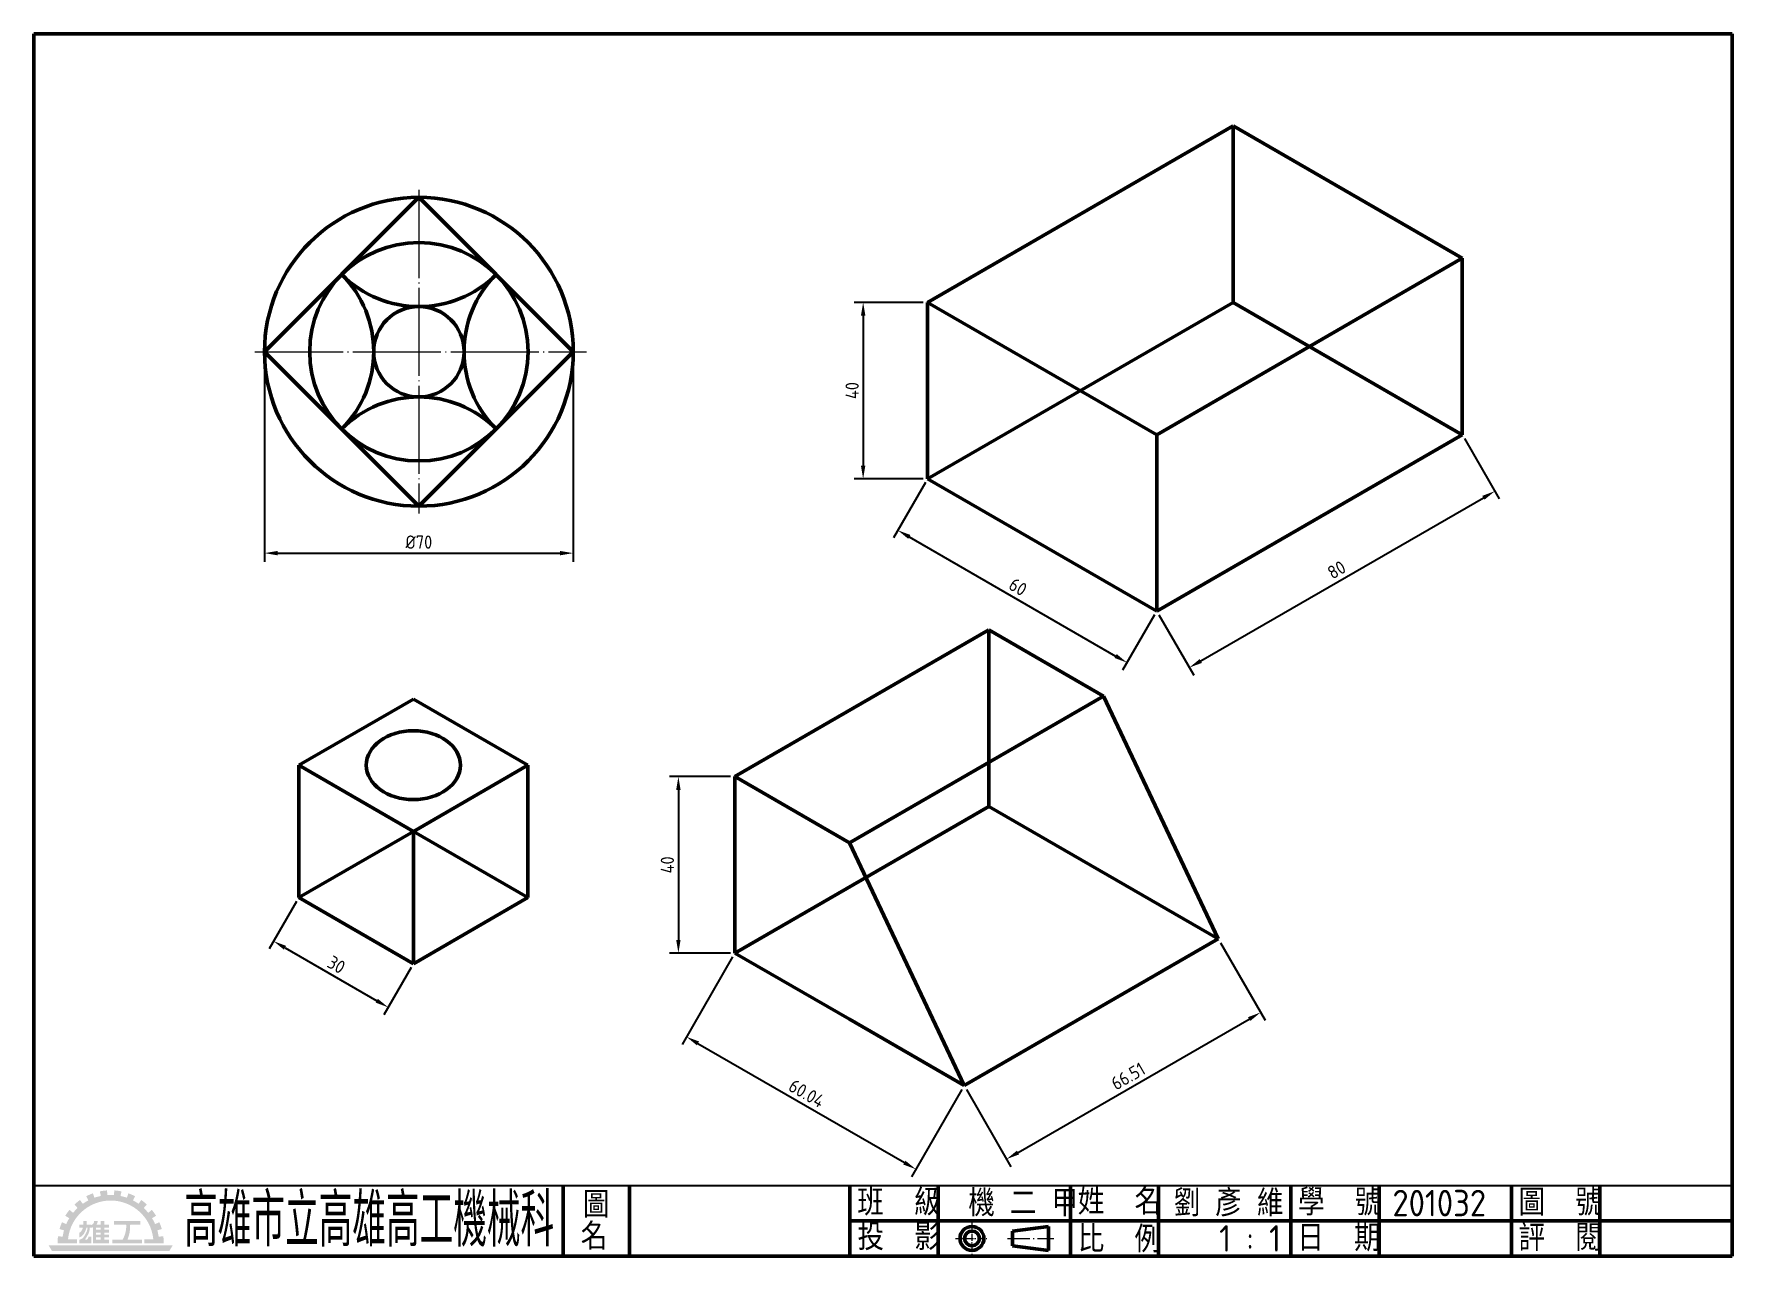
# Model space of a CAD drawing. Extents: x 25 to 410, y 10 to 287.
import ezdxf
from ezdxf.enums import TextEntityAlignment as Align

# ---------------------------------------------------------------- set-up
doc = ezdxf.new("R2010")
doc.units = 0
doc.header["$PDMODE"] = 3
for name, pattern in [('中心線', [22.2, 20, -1, 0.2, -1]), ('中心線5', [6.8, 5, -0.8, 0.2, -0.8]), ('中心線5偏位', [5.1, 2, -0.5, 0.1, -0.5, 2])]:
    doc.linetypes.add(name, pattern=pattern)
doc.layers.get('0').update_dxf_attribs({"linetype": 'CONTINUOUS'})
doc.layers.get('Defpoints').update_dxf_attribs({"linetype": 'CONTINUOUS'})
for name, color, linetype, lineweight in [('中心線層', 2, '中心線', 18), ('尺度線層', 3, 'CONTINUOUS', 18), ('文字層', 6, 'CONTINUOUS', 18), ('輪廓線層', 7, 'CONTINUOUS', 50)]:
    doc.layers.add(name, color=color, linetype=linetype, lineweight=lineweight)
doc.styles.add('CNS', font='isocp.shx', dxfattribs={"bigfont": 'chineset.shx'})
doc.dimstyles.new('CNS', dxfattribs={"dimscale": 0, "dimtxt": 3, "dimasz": 3, "dimexe": 2, "dimexo": 1, "dimgap": 1, "dimtad": 1, "dimdsep": 46, "dimtxsty": 'CNS', "dimcen": 0, "dimclrt": 1, "dimadec": 0, "dimazin": 0, "dimtfac": 1, "dimtmove": 0, "dimatfit": 3, "dimfxl": 1, "dimtolj": 1, "dimtzin": 0, "dimarcsym": 0})

# ---------------------------------------------------------------- blocks, each defined once
blk = doc.blocks.new('*D0')
at = {"layer": 'Defpoints', "color": 0, "transparency": 16777216}
for p in [(77.27, 214.97), (147.27, 214.97), (147.27, 169.32)]:
    blk.add_point(p, dxfattribs=at)
at = {"layer": '尺度線層', "color": 0, "lineweight": -2, "transparency": 16777216}
for p, q in [((77.27, 213.97), (77.27, 167.32)), ((147.27, 213.97), (147.27, 167.32)), ((80.27, 169.32), (144.27, 169.32))]:
    blk.add_line(p, q, dxfattribs=at)
at = {"layer": '尺度線層', "color": 0, "transparency": 16777216}
for points in [[(80.27, 169.82), (80.27, 168.82), (77.27, 169.32)], [(144.27, 169.82), (144.27, 168.82), (147.27, 169.32)]]:
    blk.add_solid(points, dxfattribs=at)
at = {"layer": '尺度線層', "color": 1, "transparency": 16777216, "insert": (112.27, 171.82), "char_height": 3, "attachment_point": 5, "style": 'CNS'}
blk.add_mtext('\\A1;%%C70', dxfattribs=at)
blk = doc.blocks.new('*D2')
at = {"layer": 'Defpoints', "color": 0, "transparency": 16777216}
for p in [(227.6, 226.17), (213, 186.17), (227.6, 186.17)]:
    blk.add_point(p, dxfattribs=at)
at = {"layer": '尺度線層', "color": 0, "lineweight": -2, "transparency": 16777216}
for p, q in [((226.6, 226.17), (211, 226.17)), ((213, 223.17), (213, 189.17)), ((226.6, 186.17), (211, 186.17))]:
    blk.add_line(p, q, dxfattribs=at)
at = {"layer": '尺度線層', "color": 0, "transparency": 16777216}
for points in [[(212.5, 223.17), (213.5, 223.17), (213, 226.17)], [(212.5, 189.17), (213.5, 189.17), (213, 186.17)]]:
    blk.add_solid(points, dxfattribs=at)
at = {"layer": '尺度線層', "color": 1, "transparency": 16777216, "insert": (210.5, 206.17), "char_height": 3, "attachment_point": 5, "rotation": 90, "style": 'CNS'}
blk.add_mtext('\\A1;40', dxfattribs=at)
blk = doc.blocks.new('*D3')
at = {"layer": 'Defpoints', "color": 0, "transparency": 16777216}
for p in [(227.6, 186.17), (279.56, 156.17), (272.83, 144.5)]:
    blk.add_point(p, dxfattribs=at)
at = {"layer": '尺度線層', "color": 0, "lineweight": -2, "transparency": 16777216}
for p, q in [((227.1, 185.3), (219.87, 172.77)), ((223.47, 173), (270.23, 146)), ((279.06, 155.3), (271.83, 142.77))]:
    blk.add_line(p, q, dxfattribs=at)
at = {"layer": '尺度線層', "color": 0, "transparency": 16777216}
for points in [[(223.72, 173.44), (223.22, 172.57), (220.87, 174.5)], [(270.48, 146.44), (269.98, 145.57), (272.83, 144.5)]]:
    blk.add_solid(points, dxfattribs=at)
at = {"layer": '尺度線層', "color": 1, "transparency": 16777216, "insert": (248.1, 161.67), "char_height": 3, "attachment_point": 5, "rotation": 330, "style": 'CNS'}
blk.add_mtext('\\A1;60', dxfattribs=at)
blk = doc.blocks.new('*D4')
at = {"layer": 'Defpoints', "color": 0, "transparency": 16777216}
for p in [(348.85, 196.17), (356.23, 183.38), (279.56, 156.17)]:
    blk.add_point(p, dxfattribs=at)
at = {"layer": '尺度線層', "color": 0, "lineweight": -2, "transparency": 16777216}
for p, q in [((349.35, 195.3), (357.23, 181.64)), ((289.55, 144.88), (353.63, 181.88)), ((280.06, 155.3), (287.95, 141.64))]:
    blk.add_line(p, q, dxfattribs=at)
at = {"layer": '尺度線層', "color": 0, "transparency": 16777216}
for points in [[(353.38, 182.31), (353.88, 181.44), (356.23, 183.38)], [(289.3, 145.31), (289.8, 144.44), (286.95, 143.38)]]:
    blk.add_solid(points, dxfattribs=at)
at = {"layer": '尺度線層', "color": 1, "transparency": 16777216, "insert": (320.34, 165.54), "char_height": 3, "attachment_point": 5, "rotation": 30, "style": 'CNS'}
blk.add_mtext('\\A1;80', dxfattribs=at)
blk = doc.blocks.new('*D5')
at = {"layer": 'Defpoints', "color": 0, "transparency": 16777216}
for p in [(85.04, 91.26), (111.02, 76.26), (105.31, 66.37)]:
    blk.add_point(p, dxfattribs=at)
at = {"layer": '尺度線層', "color": 0, "lineweight": -2, "transparency": 16777216}
for p, q in [((84.54, 90.39), (78.33, 79.64)), ((81.93, 79.87), (102.71, 67.87)), ((110.52, 75.39), (104.31, 64.64))]:
    blk.add_line(p, q, dxfattribs=at)
at = {"layer": '尺度線層', "color": 0, "transparency": 16777216}
for points in [[(82.18, 80.3), (81.68, 79.44), (79.33, 81.37)], [(102.96, 68.3), (102.46, 67.44), (105.31, 66.37)]]:
    blk.add_solid(points, dxfattribs=at)
at = {"layer": '尺度線層', "color": 1, "transparency": 16777216, "insert": (93.57, 76.04), "char_height": 3, "attachment_point": 5, "rotation": 330, "style": 'CNS'}
blk.add_mtext('\\A1;30', dxfattribs=at)
blk = doc.blocks.new('*D6')
at = {"layer": 'Defpoints', "color": 0, "transparency": 16777216}
for p in [(183.9, 118.66), (171.11, 78.66), (183.9, 78.66)]:
    blk.add_point(p, dxfattribs=at)
at = {"layer": '尺度線層', "color": 0, "lineweight": -2, "transparency": 16777216}
for p, q in [((182.9, 118.66), (169.11, 118.66)), ((171.11, 115.66), (171.11, 81.66)), ((182.9, 78.66), (169.11, 78.66))]:
    blk.add_line(p, q, dxfattribs=at)
at = {"layer": '尺度線層', "color": 0, "transparency": 16777216}
for points in [[(170.61, 115.66), (171.61, 115.66), (171.11, 118.66)], [(170.61, 81.66), (171.61, 81.66), (171.11, 78.66)]]:
    blk.add_solid(points, dxfattribs=at)
at = {"layer": '尺度線層', "color": 1, "transparency": 16777216, "insert": (168.61, 98.66), "char_height": 3, "attachment_point": 5, "rotation": 90, "style": 'CNS'}
blk.add_mtext('\\A1;40', dxfattribs=at)
blk = doc.blocks.new('*D7')
at = {"layer": 'Defpoints', "color": 0, "transparency": 16777216}
for p in [(183.9, 78.66), (235.9, 48.63), (224.95, 29.67)]:
    blk.add_point(p, dxfattribs=at)
at = {"layer": '尺度線層', "color": 0, "lineweight": -2, "transparency": 16777216}
for p, q in [((183.4, 77.79), (171.95, 57.96)), ((175.55, 58.19), (222.35, 31.17)), ((235.4, 47.77), (223.95, 27.94))]:
    blk.add_line(p, q, dxfattribs=at)
at = {"layer": '尺度線層', "color": 0, "transparency": 16777216}
for points in [[(175.8, 58.63), (175.3, 57.76), (172.95, 59.69)], [(222.6, 31.6), (222.1, 30.74), (224.95, 29.67)]]:
    blk.add_solid(points, dxfattribs=at)
at = {"layer": '尺度線層', "color": 1, "transparency": 16777216, "insert": (200.2, 46.85), "char_height": 3, "attachment_point": 5, "rotation": 330, "style": 'CNS'}
blk.add_mtext('\\A1;60.04', dxfattribs=at)
blk = doc.blocks.new('*D8')
at = {"layer": 'Defpoints', "color": 0, "transparency": 16777216}
for p in [(293.5, 81.89), (303.12, 65.22), (235.9, 48.63)]:
    blk.add_point(p, dxfattribs=at)
at = {"layer": '尺度線層', "color": 0, "lineweight": -2, "transparency": 16777216}
for p, q in [((294, 81.02), (304.12, 63.49)), ((248.12, 33.47), (300.52, 63.72)), ((236.4, 47.77), (246.52, 30.24))]:
    blk.add_line(p, q, dxfattribs=at)
at = {"layer": '尺度線層', "color": 0, "transparency": 16777216}
for points in [[(300.27, 64.15), (300.77, 63.29), (303.12, 65.22)], [(247.87, 33.9), (248.37, 33.03), (245.52, 31.97)]]:
    blk.add_solid(points, dxfattribs=at)
at = {"layer": '尺度線層', "color": 1, "transparency": 16777216, "insert": (273.07, 50.76), "char_height": 3, "attachment_point": 5, "rotation": 30, "style": 'CNS'}
blk.add_mtext('\\A1;66.51', dxfattribs=at)

msp = doc.modelspace()

# ---------------------------------------------------------------- hatches: boundary and pattern name
at = {"layer": '文字層'}
h = msp.add_hatch(color=256, dxfattribs=at)
h.paths.add_polyline_path([(47.444, 22.616), (47.93, 23.553, 0.034161), (46.423, 24.208), (46.069, 23.213, 0.034161), (44.626, 23.617), (44.841, 24.651, 0.034161), (43.213, 24.875), (43.141, 23.821, 0.034161), (41.642, 23.821), (41.57, 24.875, 0.034161), (39.942, 24.651), (40.157, 23.617, 0.034161), (38.714, 23.213), (38.36, 24.208, 0.034161), (36.853, 23.553), (37.339, 22.616, 0.034161), (36.058, 21.837), (35.449, 22.699, 0.034161), (34.174, 21.663), (34.895, 20.891, 0.034161), (33.872, 19.795), (33.053, 20.462, 0.034161), (32.105, 19.119), (33.008, 18.571, 0.034161), (32.318, 17.24), (31.35, 17.661, 0.034161), (30.799, 16.112), (31.816, 15.827, 0.034161), (31.511, 14.36), (30.465, 14.504, 0.034161), (30.353, 12.864), (32.676, 12.864), (34.725, 12.864), (34.725, 13.815), (32.723, 13.815, -0.906522), (52.06, 13.815), (50.058, 13.815), (50.058, 12.864), (52.107, 12.864), (54.43, 12.864, 0.034161), (54.318, 14.504), (53.271, 14.36, 0.034161), (52.966, 15.827), (53.983, 16.112, 0.034161), (53.433, 17.661), (52.465, 17.24, 0.034161), (51.775, 18.571), (52.677, 19.119, 0.034161), (51.73, 20.462), (50.911, 19.795, 0.034161), (49.887, 20.891), (50.608, 21.663, 0.034161), (49.334, 22.699), (48.725, 21.837, 0.034161)])
h.paths.add_polyline_path([(56.436, 12.4), (28.347, 12.4), (29.086, 11.133), (55.697, 11.133)])
h.paths.add_polyline_path([(46.772, 16.976, -0.4324623), (46.877, 17.088), (49.129, 17.088), (49.129, 17.933), (43.173, 17.933), (43.173, 17.088), (45.816, 17.088, -0.4062896), (45.922, 16.986, -0.1355675), (45.125, 13.763, -0.2710986), (45.033, 13.709), (42.771, 13.709), (42.771, 12.864), (49.53, 12.864), (49.53, 13.709), (46.349, 13.709, -0.534383), (46.251, 13.855, 0.1140408)], flags=17)
edge = h.paths.add_edge_path(flags=17)
edge.add_line((42.011, 17.088), (40.955, 17.088))
edge.add_line((40.955, 17.088), (40.955, 17.933))
edge.add_line((40.955, 17.933), (40.11, 17.933))
edge.add_line((40.11, 17.933), (40.11, 17.088))
edge.add_line((40.11, 17.088), (39.187, 17.088))
edge.add_arc((36.665, 18.427), 2.855, 332.04919, 350.04876)
edge.add_line((39.477, 17.933), (38.632, 17.933))
edge.add_arc((37.652, 17.916), 0.98, -69.28167, 0.98538, ccw=False)
edge.add_line((37.999, 17), (37.998, 17.088))
edge.add_line((37.998, 17.088), (36.943, 17.088))
edge.add_spline(control_points=[(36.943, 17.088), (36.943, 17.089), (36.958, 17.371), (36.968, 17.652), (36.971, 17.933)], knot_values=[0, 0, 0, 0, 0.0095957, 4.0021691, 4.0021691, 4.0021691, 4.0021691], degree=3, periodic=0)
edge.add_line((36.971, 17.933), (36.204, 17.933))
edge.add_spline(control_points=[(36.204, 17.933), (36.213, 17.666), (36.243, 17.394), (36.228, 17.128)], knot_values=[0, 0, 0, 0, 3.8001495, 3.8001495, 3.8001495, 3.8001495], degree=3, periodic=0)
edge.add_arc((36.185, 17.131), 0.0422, -90, 0.98697, ccw=False)
edge.add_line((36.185, 17.088), (35.253, 17.088))
edge.add_line((35.253, 17.088), (35.253, 16.408))
edge.add_line((35.253, 16.408), (36.057, 16.408))
edge.add_spline(control_points=[(36.057, 16.408), (36.078, 16.332), (35.96, 16.031), (35.732, 15.602), (35.417, 15.324), (35.253, 15.249)], knot_values=[7.3300886, 7.3300886, 7.3300886, 7.3300886, 8.5708359, 11.5701734, 14.1242576, 14.1242576, 14.1242576, 14.1242576], degree=3, periodic=0)
edge.add_line((35.253, 15.249), (35.253, 14.178))
edge.add_spline(control_points=[(35.253, 14.178), (35.487, 14.263), (36.028, 14.577), (36.54, 15.345), (36.803, 16.009), (36.869, 16.352), (36.878, 16.408)], knot_values=[7.2349194, 7.2349194, 7.2349194, 7.2349194, 10.7683339, 15.8632474, 20.0182649, 20.8272028, 20.8272028, 20.8272028, 20.8272028], degree=3, periodic=0)
edge.add_line((36.878, 16.408), (37.154, 16.394))
edge.add_spline(control_points=[(37.154, 16.394), (37.133, 16.054), (36.941, 15.401), (36.475, 14.575), (35.975, 13.884), (35.463, 13.712), (35.253, 13.709)], knot_values=[0, 0, 0, 0, 4.8346594, 9.4113524, 13.5713852, 16.5633311, 16.5633311, 16.5633311, 16.5633311], degree=3, periodic=0)
edge.add_line((35.253, 13.709), (35.253, 12.864))
edge.add_line((35.253, 12.864), (37.998, 12.864))
edge.add_line((37.998, 12.864), (37.998, 14.387))
edge.add_line((37.998, 14.387), (37.389, 14.387))
edge.add_arc((37.389, 14.303), 0.0845, 90, 183.95095)
edge.add_arc((36.676, 14.253), 0.63, -55.81642, 3.95095, ccw=False)
edge.add_line((37.03, 13.732), (36.7, 13.732))
edge.add_arc((36.7, 13.817), 0.0845, 142.65089, 270, ccw=False)
edge.add_spline(control_points=[(36.633, 13.868), (36.798, 14.085), (37.112, 14.583), (37.548, 15.41), (37.643, 16.069), (37.668, 16.408)], knot_values=[0, 0, 0, 0, 3.8826483, 8.339679, 13.167216, 13.167216, 13.167216, 13.167216], degree=3, periodic=0)
edge.add_line((37.668, 16.408), (38.003, 16.408))
edge.add_arc((37.725, 18.151), 1.765, 279.05865, 293.21741)
edge.add_line((38.421, 16.529), (38.421, 12.864))
edge.add_line((38.421, 12.864), (42.011, 12.864))
edge.add_line((42.011, 12.864), (42.011, 13.709))
edge.add_line((42.011, 13.709), (40.955, 13.709))
edge.add_line((40.955, 13.709), (40.955, 14.202))
edge.add_line((40.955, 14.202), (42.011, 14.202))
edge.add_line((42.011, 14.202), (42.011, 14.836))
edge.add_line((42.011, 14.836), (40.955, 14.836))
edge.add_line((40.955, 14.836), (40.955, 15.328))
edge.add_line((40.955, 15.328), (42.011, 15.328))
edge.add_line((42.011, 15.328), (42.011, 15.962))
edge.add_line((42.011, 15.962), (40.955, 15.962))
edge.add_line((40.955, 15.962), (40.955, 16.455))
edge.add_line((40.955, 16.455), (42.011, 16.455))
edge.add_line((42.011, 16.455), (42.011, 17.088))
h.paths.add_polyline_path([(40.11, 16.455), (40.11, 15.962), (39.097, 15.962), (39.097, 16.455)], flags=16)
h.paths.add_polyline_path([(40.11, 15.328), (40.11, 14.836), (39.097, 14.836), (39.097, 15.328)], flags=16)
h.paths.add_polyline_path([(40.11, 14.202), (40.11, 13.709), (39.097, 13.709), (39.097, 14.202)], flags=16)

# ---------------------------------------------------------------- linework, layer by layer
msp.add_line((25, 26), (410, 26))
at = {"layer": '中心線層'}
for p, q in [((112.273, 251.674), (112.273, 178.286)), ((75.081, 214.974), (150.292, 214.974))]:
    msp.add_line(p, q, dxfattribs=at)
at = {"layer": '中心線層', "linetype": '中心線5偏位', "ltscale": 0.8}
for p, q in [((237.67, 17.52), (237.67, 10.434)), ((233.925, 14), (241.256, 14))]:
    msp.add_line(p, q, dxfattribs=at)
at = {"layer": '中心線層', "linetype": '中心線5'}
msp.add_line((245.756, 14), (256.208, 14), dxfattribs=at)
at = {"layer": '輪廓線層', "color": 5}
for p, q in [((410, 287), (25, 287)), ((25, 287), (25, 10)), ((410, 10), (410, 287)), ((25, 10), (410, 10))]:
    msp.add_line(p, q, dxfattribs=at)
at = {"layer": '輪廓線層'}
for p, q in [((227.602, 226.167), (296.884, 266.167)), ((348.846, 236.167), (296.884, 266.167)), ((296.884, 266.167), (296.884, 226.167)), ((77.273, 214.974), (112.273, 249.974)), ((112.273, 249.974), (147.273, 214.974)), ((279.564, 196.167), (348.846, 236.167)), ((348.846, 196.167), (348.846, 236.167)), ((227.602, 186.167), (227.602, 226.167)), ((227.602, 226.167), (279.564, 196.167)), ((296.884, 226.167), (227.602, 186.167)), ((296.884, 226.167), (348.846, 196.167)), ((112.273, 179.974), (77.273, 214.974)), ((147.273, 214.974), (112.273, 179.974)), ((279.564, 156.167), (348.846, 196.167)), ((279.564, 156.167), (279.564, 196.167)), ((227.602, 186.167), (279.564, 156.167)), ((183.9, 118.656), (241.499, 151.911)), ((241.499, 151.911), (267.48, 136.911)), ((241.499, 151.911), (241.499, 111.911)), ((111.016, 136.258), (85.035, 121.258)), ((136.997, 121.258), (111.016, 136.258)), ((209.881, 103.656), (267.48, 136.911)), ((293.498, 81.889), (267.48, 136.911)), ((85.035, 91.258), (85.035, 121.258)), ((85.035, 121.258), (111.016, 106.258)), ((136.997, 121.258), (111.016, 106.258)), ((111.016, 106.258), (136.997, 121.258)), ((136.997, 91.258), (136.997, 121.258)), ((183.9, 118.656), (209.881, 103.656)), ((183.9, 118.656), (183.9, 78.656)), ((183.9, 78.656), (241.5, 111.911)), ((241.5, 111.911), (293.498, 81.889)), ((85.035, 91.258), (111.016, 106.258)), ((111.016, 106.258), (136.997, 91.258)), ((111.016, 76.258), (111.016, 106.258)), ((235.899, 48.635), (209.881, 103.656)), ((85.035, 91.258), (111.016, 76.258)), ((111.016, 76.258), (136.997, 91.258)), ((235.899, 48.635), (293.498, 81.889)), ((183.9, 78.656), (209.881, 63.656)), ((209.881, 63.656), (235.899, 48.635)), ((246.862, 15.673), (254.99, 16.709)), ((246.862, 15.673), (246.862, 12.327)), ((254.99, 16.709), (254.99, 11.291)), ((246.862, 12.327), (254.99, 11.291))]:
    msp.add_line(p, q, dxfattribs=at)
at = {"layer": '輪廓線層', "color": 4}
for p, q in [((145, 10), (145, 26)), ((160, 10), (160, 26)), ((210, 10), (210, 26)), ((230, 10), (230, 26)), ((260, 10), (260, 26)), ((280, 10), (280, 26)), ((310, 10), (310, 26)), ((330, 10), (330, 26)), ((360, 10), (360, 26)), ((380, 10), (380, 26)), ((210, 18), (410, 18))]:
    msp.add_line(p, q, dxfattribs=at)
at = {"layer": '輪廓線層'}
for centre, radius in [((112.273, 214.974), 35), ((112.273, 214.974), 24.749), ((112.273, 214.974), 10.251), ((237.67, 14), 2.709), ((237.67, 14), 1.673)]:
    msp.add_circle(centre, radius, dxfattribs=at)
for centre, start, end in [((112.273, 249.974), 225, 315), ((77.273, 214.974), 315, 45), ((147.273, 214.974), 135, 225), ((112.273, 179.974), 45, 135)]:
    msp.add_arc(centre, 24.749, start, end, dxfattribs=at)
msp.add_ellipse((111.016, 121.258), major_axis=(10.664, 0), ratio=0.7312064, dxfattribs=at)

# ---------------------------------------------------------------- texts
at = {"layer": '文字層', "style": 'CNS', "width": 0.63661}
msp.add_text('高雄市立高雄高工機械科', height=12, dxfattribs=at).set_placement((59.063, 12.133), (142.937, 12.133), align=Align.FIT)
at = {"layer": '文字層', "style": 'CNS'}
for s, p in [('圖', (149.477, 18.674)), ('班  級', (211.66, 19.175)), ('  機 二 甲', (230, 19)), ('姓  名', (261.674, 19.359)), (' 劉 彥 維', (280, 19)), ('學  號', (311.613, 19.188)), ('201032', (333, 19)), ('圖  號', (361.589, 19.177)), ('名', (148.974, 11.447)), ('投  影', (211.727, 11.323)), ('比  例', (261.676, 10.825)), ('    1 : 1', (280, 11)), ('日  期', (311.444, 11.107)), ('評  閱', (361.602, 11.103))]:
    msp.add_text(s, height=6, dxfattribs=at).set_placement(p)

# ---------------------------------------------------------------- dimensions: what is measured, and where the dimension line sits
at = {"layer": '尺度線層'}
for p1, p2, distance, picture, middle in [((227.602, 226.167), (227.602, 186.167), -14.604, '*D2', (210.498, 206.167)), ((279.564, 156.167), (348.846, 196.167), -14.77, '*D4', (320.34, 165.541)), ((227.602, 186.167), (279.564, 156.167), -13.468, '*D3', (248.099, 161.668)), ((183.9, 118.656), (183.9, 78.656), -12.787, '*D6', (168.613, 98.656)), ((85.035, 91.258), (111.016, 76.258), -11.417, '*D5', (93.568, 76.036)), ((235.899, 48.635), (293.498, 81.889), -19.246, '*D8', (273.071, 50.76)), ((183.9, 78.656), (235.899, 48.635), -21.896, '*D7', (200.202, 46.848))]:
    dim = msp.add_aligned_dim(p1=p1, p2=p2, distance=distance, dimstyle='CNS', override={"dimscale": 1}, dxfattribs=at)
    dim.commit()
    dim.dimension.update_dxf_attribs({"geometry": picture, "text_midpoint": middle})
dim = msp.add_linear_dim(base=(147.273, 169.321), p1=(77.273, 214.974), p2=(147.273, 214.974), text='%%C<>', dimstyle='CNS', override={"dimscale": 1}, dxfattribs=at)
dim.commit()
dim.dimension.update_dxf_attribs({"geometry": '*D0', "text_midpoint": (112.273, 171.821)})

doc.saveas('drawing.dxf')
